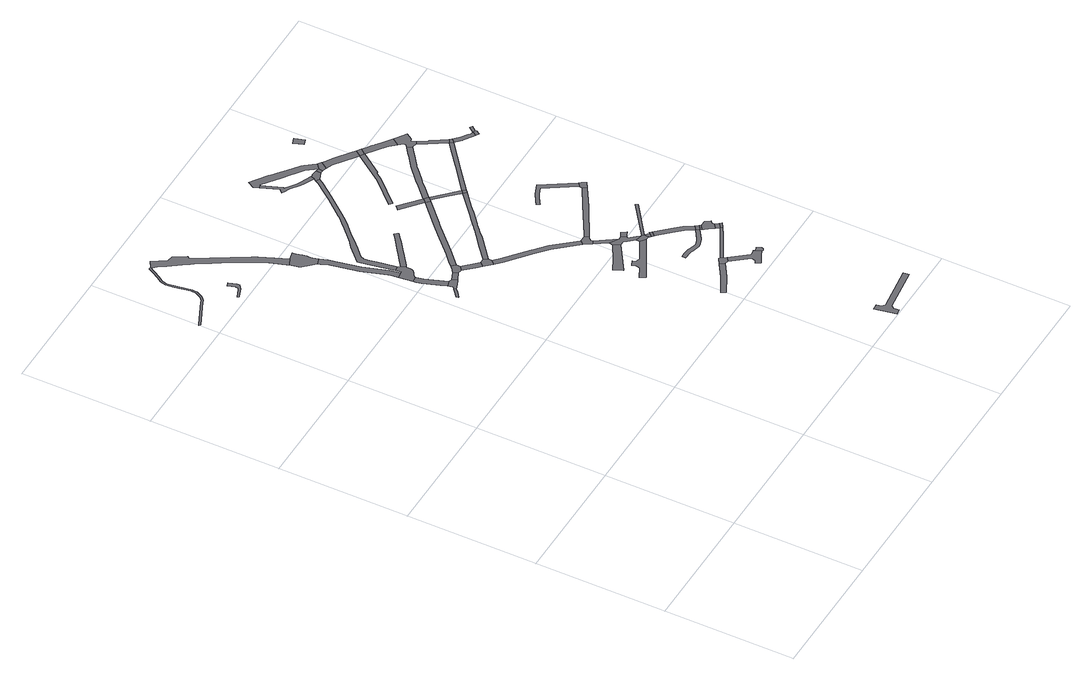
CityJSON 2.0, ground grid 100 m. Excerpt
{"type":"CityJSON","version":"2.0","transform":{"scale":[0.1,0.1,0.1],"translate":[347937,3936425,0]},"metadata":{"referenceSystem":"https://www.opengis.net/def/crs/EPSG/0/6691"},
"CityObjects":{
"road1":{"type":"Road","attributes":{"RoadStructureAttribute.sectionType":"1"},"geometry":[{"type":"MultiSurface","lod":"1","boundaries":[[[0,1,2,3,4,5,6,7,8,9,10,11,12,13,14,15]]]}]},
"road2":{"type":"Road","attributes":{"RoadStructureAttribute.sectionType":"1"},"geometry":[{"type":"MultiSurface","lod":"1","boundaries":[[[16,17,18,19,20,21,22,23,24,25,26,27,28,29,30,31,32,33,34,35,36,37,38,39,40,41,42,43,44,45,46,47,48,49,50,51,52,53,54,55,56,57,58,59,60,61,62,63,64,65,66,67,68,69,70,71,72,73,74,75,76,77,50]]]}]},
"road3":{"type":"Road","geometry":[{"type":"MultiSurface","lod":"1","boundaries":[[[78,79,80,81,82]]]}]},
"road4":{"type":"Road","attributes":{"RoadStructureAttribute.sectionType":"1"},"geometry":[{"type":"MultiSurface","lod":"1","boundaries":[[[83,84,85,86,87,88,89,90,91]]]}]},
"road5":{"type":"Road","geometry":[{"type":"MultiSurface","lod":"1","boundaries":[[[88,87,92,93,94,95,96,82,81,97,98,99,100]]]}]},
"road6":{"type":"Road","geometry":[{"type":"MultiSurface","lod":"1","boundaries":[[[66,65,101,102,103,104,105,106,107,108,109,110,111,112,113,114,115,116,117,118,119]]]}]},
"road7":{"type":"Road","attributes":{"RoadStructureAttribute.sectionType":"1"},"geometry":[{"type":"MultiSurface","lod":"1","boundaries":[[[120,121,122,123,124,125,126,127,128,129,130,110,109]]]}]},
"road8":{"type":"Road","geometry":[{"type":"MultiSurface","lod":"1","boundaries":[[[131,132,133,126,125,83,91,134,135,136,137,138,139,140,141,142,143]]]}]},
"road9":{"type":"Road","attributes":{"RoadStructureAttribute.sectionType":"1"},"geometry":[{"type":"MultiSurface","lod":"1","boundaries":[[[99,144,145,100]]]}]},
"road10":{"type":"Road","geometry":[{"type":"MultiSurface","lod":"1","boundaries":[[[146,147,148,145,144,149,150,151]]]}]},
"road11":{"type":"Road","attributes":{"RoadStructureAttribute.sectionType":"1"},"geometry":[{"type":"MultiSurface","lod":"1","boundaries":[[[152,150,149,153,154,155]]]}]},
"road12":{"type":"Road","geometry":[{"type":"MultiSurface","lod":"1","boundaries":[[[156,157,158,159,152,155]]]}]},
"road13":{"type":"Road","attributes":{"RoadStructureAttribute.sectionType":"1"},"geometry":[{"type":"MultiSurface","lod":"1","boundaries":[[[160,161,162,163,164,165,166,167,168,169,170,171,172,173,174,175,143,142]]]}]},
"road14":{"type":"Road","attributes":{"RoadStructureAttribute.sectionType":"1"},"geometry":[{"type":"MultiSurface","lod":"1","boundaries":[[[176,177,178,179,180,181,182,183,157,156,184,185,186,187,188]]]}]},
"road15":{"type":"Road","attributes":{"RoadStructureAttribute.sectionType":"1"},"geometry":[{"type":"MultiSurface","lod":"1","boundaries":[[[189,190,191,192,193,194,195,196,197,198,199,200,201,202,203,204,205,206,207,208,209,210,211,212,213,214,215,216,217,218,219,220,221,132,131]]]}]},
"road16":{"type":"Road","attributes":{"RoadStructureAttribute.sectionType":"1"},"geometry":[{"type":"MultiSurface","lod":"1","boundaries":[[[222,223,224,225,226,227]]]}]},
"road17":{"type":"Road","attributes":{"RoadStructureAttribute.sectionType":"1"},"geometry":[{"type":"MultiSurface","lod":"1","boundaries":[[[228,229,230,231,232,233,234,235,236,237,238,239,240,241,146,151]]]}]},
"road18":{"type":"Road","attributes":{"RoadStructureAttribute.sectionType":"1"},"geometry":[{"type":"MultiSurface","lod":"1","boundaries":[[[242,243,244,245,246]]]}]},
"road19":{"type":"Road","attributes":{"RoadStructureAttribute.sectionType":"1"},"geometry":[{"type":"MultiSurface","lod":"1","boundaries":[[[247,248,249,250,251,252,253,254,255,256]]]}]},
"road20":{"type":"Road","geometry":[{"type":"MultiSurface","lod":"1","boundaries":[[[257,258,259,260,261,262,263,264,265,266]]]}]},
"road21":{"type":"Road","attributes":{"RoadStructureAttribute.sectionType":"1"},"geometry":[{"type":"MultiSurface","lod":"1","boundaries":[[[267,268,269,270,271,272,273,274,275,159,158,276,277,278,279,280,281,282,283,284,285,286]]]}]},
"road22":{"type":"Road","geometry":[{"type":"MultiSurface","lod":"1","boundaries":[[[287,288,289,290,291,222,227]]]}]},
"road23":{"type":"Road","geometry":[{"type":"MultiSurface","lod":"1","boundaries":[[[292,293,294,295,296,297,298,176,188]]]}]},
"road24":{"type":"Road","attributes":{"RoadStructureAttribute.sectionType":"1"},"geometry":[{"type":"MultiSurface","lod":"1","boundaries":[[[299,293,292,300,301]]]}]},
"road25":{"type":"Road","attributes":{"RoadStructureAttribute.sectionType":"1"},"geometry":[{"type":"MultiSurface","lod":"1","boundaries":[[[302,303,304,305,288,287,306,307,308,309,310,311,312,313]]]}]},
"road26":{"type":"Road","geometry":[{"type":"MultiSurface","lod":"1","boundaries":[[[300,242,246,314,315,316,317,318,319,320,321,322,301]]]}]},
"road27":{"type":"Road","geometry":[{"type":"MultiSurface","lod":"1","boundaries":[[[323,324,317,316,247,256]]]}]},
"road28":{"type":"Road","geometry":[{"type":"MultiSurface","lod":"1","boundaries":[[[325,326,327,328,322,321]]]}]},
"road29":{"type":"Road","attributes":{"RoadStructureAttribute.sectionType":"1"},"geometry":[{"type":"MultiSurface","lod":"1","boundaries":[[[329,330,331,235]]]}]},
"road30":{"type":"Road","attributes":{"RoadStructureAttribute.sectionType":"1"},"geometry":[{"type":"MultiSurface","lod":"1","boundaries":[[[332,333,334,335,336,337,338,339,340,341,342,343,344,345,346,347,348,349,350,351,352]]]}]},
"road31":{"type":"Road","attributes":{"RoadStructureAttribute.sectionType":"1"},"geometry":[{"type":"MultiSurface","lod":"1","boundaries":[[[323,353,354,355,324]]]}]},
"road32":{"type":"Road","geometry":[{"type":"MultiSurface","lod":"1","boundaries":[[[356,357,358,359,360,361,362,302,313,363,364]]]}]},
"road33":{"type":"Road","geometry":[{"type":"MultiSurface","lod":"1","boundaries":[[[365,366,355,354,367,368]]]}]},
"road34":{"type":"Road","attributes":{"RoadStructureAttribute.sectionType":"1"},"geometry":[{"type":"MultiSurface","lod":"1","boundaries":[[[369,370,371,372,373,374,375,376,377,378,379,380,381,382,383,384,385,386,387,388]]]}]},
"road35":{"type":"Road","attributes":{"RoadStructureAttribute.sectionType":"1"},"geometry":[{"type":"MultiSurface","lod":"1","boundaries":[[[389,390,391,290,289,392,393,394,395,396]]]}]},
"road36":{"type":"Road","geometry":[{"type":"MultiSurface","lod":"1","boundaries":[[[329,235,234,397,398]]]}]},
"road37":{"type":"Road","attributes":{"RoadStructureAttribute.sectionType":"1"},"geometry":[{"type":"MultiSurface","lod":"1","boundaries":[[[399,400,401,352,402,403,404,365,368]]]}]},
"road38":{"type":"Road","attributes":{"RoadStructureAttribute.sectionType":"1"},"geometry":[{"type":"MultiSurface","lod":"1","boundaries":[[[405,406,407,408,409,410,411,412,413,414,415,380,379,416,417,418,419,420,421]]]}]},
"road39":{"type":"Road","attributes":{"RoadStructureAttribute.sectionType":"1"},"geometry":[{"type":"MultiSurface","lod":"1","boundaries":[[[422,423,398,397,424,286]]]}]},
"road40":{"type":"Road","geometry":[{"type":"MultiSurface","lod":"1","boundaries":[[[387,207,206,425,426,427,428,388]]]}]},
"road41":{"type":"Road","attributes":{"RoadStructureAttribute.sectionType":"1"},"geometry":[{"type":"MultiSurface","lod":"1","boundaries":[[[429,430,431,432,433,434,435,436,437,438,439,440,441,442,298,297]]]}]},
"road42":{"type":"Road","attributes":{"RoadStructureAttribute.sectionType":"1"},"geometry":[{"type":"MultiSurface","lod":"1","boundaries":[[[324,443,444,317]]]}]},
"road43":{"type":"Road","attributes":{"RoadStructureAttribute.sectionType":"1"},"geometry":[{"type":"MultiSurface","lod":"1","boundaries":[[[445,402,352,351]]]}]},
"road44":{"type":"Road","geometry":[{"type":"MultiSurface","lod":"1","boundaries":[[[446,447,448,445,351]]]}]},
"road45":{"type":"Road","geometry":[{"type":"MultiSurface","lod":"1","boundaries":[[[285,449,422,286]]]}]},
"road46":{"type":"Road","geometry":[{"type":"MultiSurface","lod":"1","boundaries":[[[450,447,446,451,452,453,454,455,456,457]]]}]},
"road47":{"type":"Road","attributes":{"RoadStructureAttribute.sectionType":"1"},"geometry":[{"type":"MultiSurface","lod":"1","boundaries":[[[426,425,458,421]]]}]},
"road48":{"type":"Road","attributes":{"RoadStructureAttribute.sectionType":"1"},"geometry":[{"type":"MultiSurface","lod":"1","boundaries":[[[396,459,455,454]]]}]},
"road49":{"type":"Road","geometry":[{"type":"MultiSurface","lod":"1","boundaries":[[[460,459,396,395,461]]]}]},
"road50":{"type":"Road","geometry":[{"type":"MultiSurface","lod":"1","boundaries":[[[458,462,463,464,465,466,405,421]]]}]},
"road51":{"type":"Road","attributes":{"RoadStructureAttribute.sectionType":"1"},"geometry":[{"type":"MultiSurface","lod":"1","boundaries":[[[467,468,469,470,471,472,473,474,475,476,477,478,479,480,481,482,483,476,484,485,486]]]}]},
"road52":{"type":"Road","attributes":{"RoadStructureAttribute.sectionType":"1"},"geometry":[{"type":"MultiSurface","lod":"1","boundaries":[[[487,488,489,490,491,492,493,494,495,496,497,498,499,500]]]}]},
"road53":{"type":"Road","attributes":{"RoadStructureAttribute.sectionType":"1"},"geometry":[{"type":"MultiSurface","lod":"1","boundaries":[[[501,502,503,504,505,506,507,508,509,510,511,512,513,514,515,516,517,518,329,398]]]}]},
"road54":{"type":"Road","attributes":{"RoadStructureAttribute.sectionType":"1"},"geometry":[{"type":"MultiSurface","lod":"1","boundaries":[[[463,519,520,521,477,522,523,524,525,464]]]}]},
"road55":{"type":"Road","geometry":[{"type":"MultiSurface","lod":"1","boundaries":[[[487,500,438,437,526,527]]]}]},
"road56":{"type":"Road","attributes":{"RoadStructureAttribute.sectionType":"1"},"geometry":[{"type":"MultiSurface","lod":"1","boundaries":[[[528,529,530,422,449,531,532,533,534,535]]]}]},
"road57":{"type":"Road","geometry":[{"type":"MultiSurface","lod":"1","boundaries":[[[477,476,475,522]]]}]},
"road58":{"type":"Road","attributes":{"RoadStructureAttribute.sectionType":"1"},"geometry":[{"type":"MultiSurface","lod":"1","boundaries":[[[536,537,538,539]]]}]},
"road59":{"type":"Road","geometry":[{"type":"MultiSurface","lod":"1","boundaries":[[[540,541,510,509,542,543,544,545,546,547,467,486]]]}]},
"road60":{"type":"Road","attributes":{"RoadStructureAttribute.sectionType":"1"},"geometry":[{"type":"MultiSurface","lod":"1","boundaries":[[[542,548,549,535,550,551,552,553,554,543]]]}]},
"road61":{"type":"Road","geometry":[{"type":"MultiSurface","lod":"1","boundaries":[[[534,555,556,550,535]]]}]},
"road62":{"type":"Road","attributes":{"RoadStructureAttribute.sectionType":"1"},"geometry":[{"type":"MultiSurface","lod":"1","boundaries":[[[557,558,559,560,561,562,563,564,555,534]]]}]},
"road63":{"type":"Road","geometry":[{"type":"MultiSurface","lod":"1","boundaries":[[[560,565,566,567,568,561]]]}]},
"road64":{"type":"Road","geometry":[{"type":"MultiSurface","lod":"1","boundaries":[[[567,569,570,571,572,568]]]}]}
},
"vertices":[
[412,4065,0],[460,4084,0],[490,4106,0],[490,4119,0],[489,4130,0],[469,4188,0],[441,4179,0],[459,4124,0],[460,4118,0],[460,4113,0],[456,4105,0],[453,4101,0],[446,4095,0],[441,4092,0],[378,4067,0],[382,4055,0],
[339,4731,0],[320,4693,0],[288,4641,0],[261,4599,0],[255,4578,0],[251,4554,0],[259,4490,0],[279,4371,0],[279,4355,0],[275,4335,0],[266,4309,0],[253,4289,0],[242,4277,0],[226,4264,0],[211,4259,0],[9,4167,0],[2,4164,0],[11,4152,0],[14,4154,0],[216,4246,0],[233,4252,0],[252,4267,0],[264,4281,0],[266,4284,0],[278,4303,0],[289,4331,0],[293,4354,0],[292,4372,0],[273,4492,0],[265,4553,0],[268,4575,0],[274,4593,0],[300,4633,0],[332,4686,0],[353,4728,0],[370,4704,0],[379,4690,0],[402,4660,0],[418,4637,0],[460,4578,0],[501,4521,0],[511,4506,0],[526,4483,0],[589,4379,0],[624,4322,0],[719,4154,0],[732,4131,0],[782,4036,0],[821,3919,0],[828,3904,0],[882,3929,0],[840,4028,0],[795,4134,0],[774,4169,0],[776,4170,0],[560,4540,0],[573,4558,0],[540,4609,0],[528,4631,0],[517,4646,0],[475,4657,0],[407,4760,0],
[1088,2746,0],[1095,2729,0],[1131,2759,0],[1162,2784,0],[1151,2798,0],
[1085,3078,0],[1088,3055,0],[1097,3018,0],[1141,2895,0],[1157,2850,0],[1198,2865,0],[1139,3030,0],[1131,3063,0],[1128,3083,0],
[1162,2832,0],[1166,2814,0],[1168,2809,0],[1160,2805,0],[1156,2802,0],[1173,2788,0],[1229,2811,0],[1242,2817,0],[1226,2854,0],
[832,3896,0],[832,3889,0],[838,3852,0],[842,3837,0],[850,3818,0],[862,3805,0],[876,3792,0],[904,3765,0],[926,3738,0],[974,3755,0],[973,3757,0],[963,3797,0],[960,3824,0],[962,3840,0],[961,3858,0],[959,3873,0],[948,3917,0],[941,3944,0],[888,3930,0],
[936,3718,0],[954,3681,0],[1000,3448,0],[1061,3260,0],[1065,3249,0],[1072,3188,0],[1121,3194,0],[1108,3258,0],[1103,3274,0],[1042,3460,0],[996,3695,0],
[1163,3242,0],[1123,3236,0],[1130,3194,0],[1131,3093,0],[1137,3100,0],[1146,3107,0],[1163,3116,0],[1178,3128,0],[1188,3145,0],[1189,3161,0],[1187,3186,0],[1196,3193,0],[1174,3222,0],
[1306,2846,0],[1290,2882,0],
[1345,2927,0],[1335,2917,0],[1317,2901,0],[1336,2841,0],[1371,2869,0],[1372,2899,0],
[1474,2762,0],[1349,2827,0],[1407,2764,0],[1442,2730,0],
[1497,2675,0],[1525,2704,0],[1526,2734,0],[1504,2761,0],
[1205,3199,0],[1281,3256,0],[1317,3283,0],[1333,3294,0],[1392,3337,0],[1418,3358,0],[1450,3384,0],[1462,3394,0],[1454,3403,0],[1439,3418,0],[1437,3420,0],[1427,3412,0],[1396,3387,0],[1311,3324,0],[1275,3297,0],[1231,3265,0],
[1988,2262,0],[1845,2429,0],[1750,2512,0],[1749,2513,0],[1747,2514,0],[1706,2549,0],[1685,2567,0],[1571,2658,0],[1544,2628,0],[1707,2496,0],[1727,2479,0],[1815,2403,0],[1960,2233,0],
[1146,3345,0],[1138,3391,0],[1128,3443,0],[1123,3486,0],[1133,3514,0],[1213,3587,0],[1226,3601,0],[1232,3607,0],[1281,3659,0],[1306,3683,0],[1365,3739,0],[1369,3743,0],[1424,3803,0],[1430,3810,0],[1551,3955,0],[1594,4012,0],[1659,4096,0],[1679,4127,0],[1654,4143,0],[1637,4115,0],[1593,4057,0],[1531,3976,0],[1418,3841,0],[1413,3835,0],[1403,3823,0],[1350,3770,0],[1347,3766,0],[1226,3650,0],[1219,3645,0],[1187,3618,0],[1074,3510,0],[1089,3434,0],[1107,3338,0],
[2234,1316,0],[2124,1247,0],[1987,1174,0],[2006,1139,0],[2144,1212,0],[2256,1282,0],
[1461,2981,0],[1481,3001,0],[1642,3160,0],[1650,3168,0],[1670,3186,0],[1684,3200,0],[1844,3351,0],[1817,3380,0],[1662,3234,0],[1623,3198,0],[1622,3197,0],[1577,3152,0],[1433,3010,0],[1379,2959,0],
[2053,2049,0],[1929,1978,0],[1837,1930,0],[1866,1863,0],[2080,2002,0],
[2171,1903,0],[2017,1820,0],[1988,1830,0],[1975,1855,0],[1935,1835,0],[1949,1808,0],[1940,1779,0],[1855,1734,0],[1876,1694,0],[2210,1872,0],
[2753,165,0],[2415,120,0],[2391,138,0],[2384,178,0],[2339,170,0],[2371,8,0],[2415,16,0],[2408,53,0],[2426,78,0],[2759,121,0],
[1845,3045,0],[1828,3031,0],[1781,2990,0],[1770,2981,0],[1760,2972,0],[1742,2957,0],[1739,2954,0],[1695,2918,0],[1617,2855,0],[1696,2873,0],[1722,2895,0],[1734,2911,0],[1752,2926,0],[1792,2960,0],[1801,2967,0],[1887,3042,0],[1933,3083,0],[2026,3161,0],[2043,3176,0],[2021,3199,0],
[2285,1277,0],[2317,1301,0],[2301,1322,0],[2289,1338,0],[2282,1346,0],
[1999,2173,0],[2025,2190,0],[2025,2203,0],[2031,2217,0],[2034,2220,0],[2049,2227,0],[2030,2259,0],
[2106,2071,0],[2060,2078,0],[2130,2040,0],
[2458,1174,0],[2447,1172,0],[2422,1165,0],[2419,1169,0],[2387,1145,0],[2381,1116,0],[2360,1105,0],[2369,1088,0],[2378,1069,0],[2455,1108,0],[2474,1117,0],[2484,1122,0],
[2115,2000,0],[2130,1978,0],[2175,1932,0],[2232,1919,0],[2227,1924,0],[2209,1945,0],[2167,1993,0],[2172,2003,0],[2151,2040,0],
[2240,1869,0],[2246,1906,0],
[2180,2006,0],[2215,2022,0],[2192,2059,0],[2162,2045,0],
[1845,3409,0],[1695,3539,0],[1665,3512,0],
[2382,1573,0],[2375,1568,0],[2340,1555,0],[2324,1552,0],[2275,1565,0],[2258,1572,0],[2235,1576,0],[2210,1577,0],[2177,1576,0],[2178,1546,0],[2195,1547,0],[2210,1547,0],[2232,1546,0],[2250,1543,0],[2265,1537,0],[2322,1522,0],[2348,1525,0],[2389,1541,0],[2395,1545,0],[2473,1597,0],[2457,1622,0],
[2247,1861,0],[2252,1857,0],[2274,1881,0],
[2511,1124,0],[2511,1129,0],[2517,1138,0],[2497,1173,0],[2492,1170,0],[2473,1161,0],[2463,1175,0],[2486,1123,0],[2496,1115,0],
[2296,1871,0],[2285,1888,0],[2257,1852,0],[2268,1842,0],
[1588,4230,0],[1564,4240,0],[1549,4254,0],[1500,4287,0],[1499,4288,0],[1484,4298,0],[1491,4307,0],[1475,4346,0],[1459,4385,0],[1445,4423,0],[1433,4457,0],[1411,4448,0],[1464,4319,0],[1437,4291,0],[1454,4282,0],[1496,4260,0],[1563,4210,0],[1589,4198,0],[1666,4163,0],[1679,4192,0],
[2506,1457,0],[2477,1440,0],[2450,1425,0],[2459,1407,0],[2487,1423,0],[2506,1433,0],[2565,1467,0],[2555,1484,0],
[1856,3362,0],[1875,3382,0],
[2291,1820,0],[2359,1749,0],[2414,1686,0],[2490,1644,0],[2446,1710,0],[2389,1775,0],
[1809,4214,0],[1754,4286,0],[1737,4300,0],[1652,4369,0],[1621,4395,0],[1553,4448,0],[1548,4451,0],[1485,4495,0],[1467,4508,0],[1421,4538,0],[1394,4490,0],[1435,4461,0],[1572,4359,0],[1614,4328,0],[1654,4298,0],[1709,4258,0],[1769,4184,0],
[2043,3216,0],[1961,3297,0],[1940,3279,0],
[1739,4151,0],[1743,4186,0],[1692,4191,0],[1691,4187,0],
[2071,2240,0],[2275,2355,0],[2308,2373,0],[2327,2384,0],[2338,2390,0],[2343,2394,0],[2363,2406,0],[2371,2411,0],[2474,2473,0],[2455,2504,0],[2419,2481,0],[2342,2438,0],[2309,2419,0],[2056,2273,0],
[2494,2089,0],[2484,2104,0],
[2507,1619,0],
[2480,1587,0],[2513,1609,0],[2507,1618,0],
[2063,3195,0],
[2560,1605,0],[2489,1573,0],[2507,1548,0],[2528,1519,0],[2535,1509,0],[2571,1537,0],[2571,1557,0],[2586,1568,0],
[1762,4147,0],
[2592,1509,0],
[2602,1494,0],[2572,1471,0],
[1794,4141,0],[1798,4140,0],[1834,4194,0],[1824,4201,0],[1814,4207,0],
[2274,3876,0],[2266,3882,0],[2201,3928,0],[2166,3954,0],[2159,3958,0],[2147,3969,0],[2107,3999,0],[2104,4001,0],[2081,4018,0],[2049,3975,0],[2016,3997,0],[1855,3773,0],[1683,3591,0],[1705,3571,0],[1878,3754,0],[1922,3815,0],[1930,3809,0],[2192,3870,0],[2195,3867,0],[2235,3820,0],
[2491,2549,0],[2334,2790,0],[2253,2760,0],[2192,2722,0],[2188,2720,0],[2161,2702,0],[2175,2679,0],[2193,2691,0],[2207,2699,0],[2224,2711,0],[2229,2714,0],[2266,2736,0],[2316,2755,0],[2461,2530,0],
[1944,3449,0],[1992,3496,0],[2009,3512,0],[2094,3588,0],[2111,3603,0],[2118,3609,0],[2173,3650,0],[2244,3703,0],[2266,3719,0],[2242,3751,0],[2184,3708,0],[2179,3704,0],[2097,3643,0],[2093,3640,0],[2084,3632,0],[1982,3542,0],[1948,3509,0],[1943,3504,0],
[1849,4119,0],[1992,4013,0],[2005,4003,0],[2048,4042,0],[2028,4056,0],[1905,4146,0],[1856,4180,0],
[2520,2501,0],[2502,2531,0],
[2346,3457,0],[2248,3379,0],[2205,3345,0],[2221,3323,0],[2268,3360,0],[2389,3454,0],[2440,3494,0],[2421,3517,0],
[1935,4383,0],[1981,4400,0],[1955,4476,0],[1908,4460,0],
[2264,3786,0],[2262,3766,0],[2303,3712,0],[2328,3726,0],[2309,3759,0],[2332,3768,0],[2363,3814,0],[2294,3863,0],
[2341,3647,0],[2343,3644,0],[2452,3537,0],[2389,3633,0],[2379,3651,0],[2374,3649,0],[2371,3653,0],
[2466,3520,0],[2456,3531,0],
[2489,3449,0],[2490,3448,0],[2554,3404,0],[2573,3393,0],[2590,3423,0],[2571,3434,0],[2557,3443,0],[2512,3473,0],
[2598,3379,0],[2615,3409,0],[2613,3418,0],[2595,3431,0],
[2628,3439,0],[2640,3455,0],[2622,3469,0],[2602,3440,0]
]}
